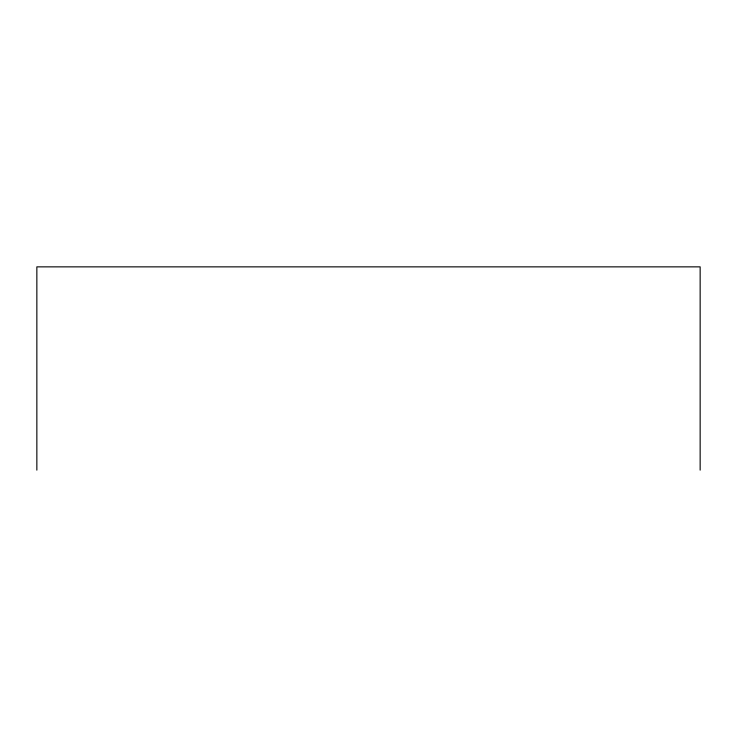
<?xml version="1.0" encoding="UTF-8"?>
<svg xmlns="http://www.w3.org/2000/svg" width="737" height="737" viewBox="0 0 737 737"><rect width="100%" height="100%" fill="white"/><g stroke="black" fill="none" stroke-linecap="round" stroke-linejoin="round"><path stroke-width="1.11" d="M700.15 470.142L700.15 266.858L36.85 266.858L36.85 470.142"/></g></svg>
